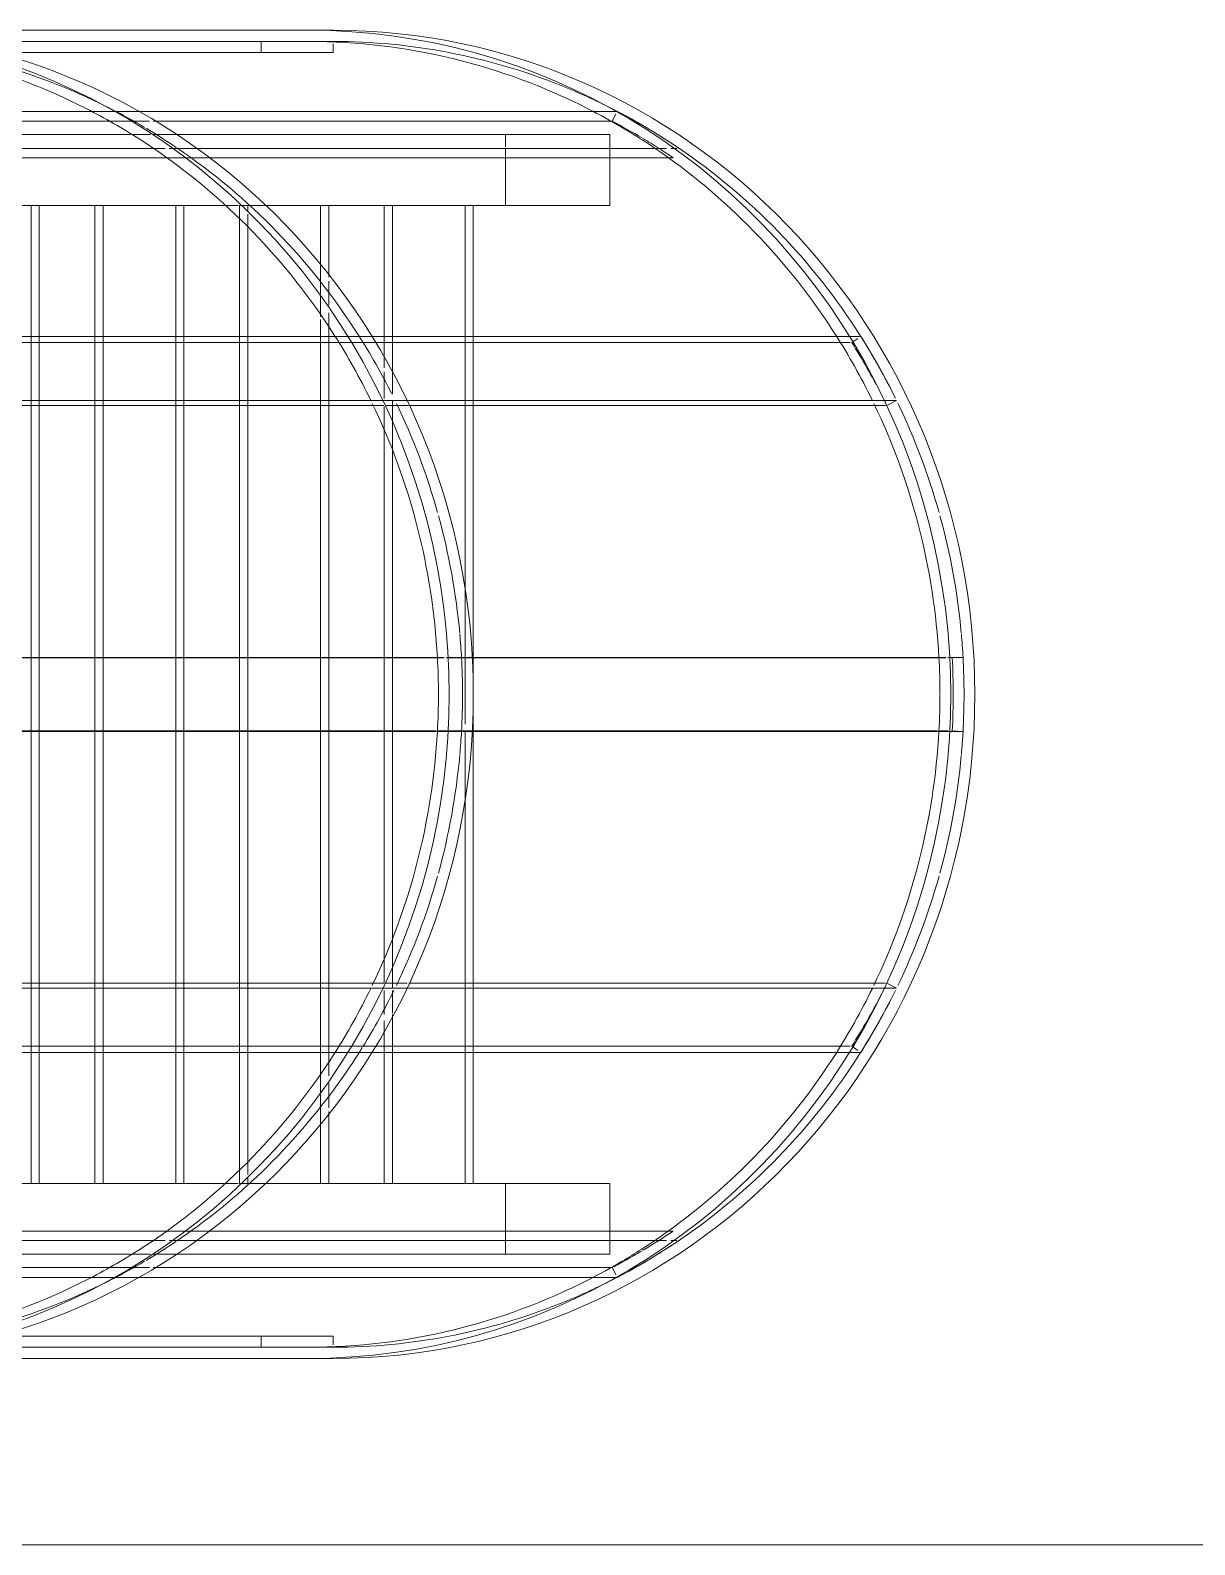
# Model space of a CAD drawing. Header units: millimetres. Extents: x 1606 to 178479, y -4237 to 231581.
# Drawn here: x 134533 to 135158, y 215450 to 216263 of the extents above; entities that cross this region are included whole.
import ezdxf

# ---------------------------------------------------------------- set-up
doc = ezdxf.new("R2010")
doc.units = ezdxf.units.MM
doc.linetypes.add('_SGE_Grid Line', pattern=[13000, 12000, -500, 0, -500])
for name, color, linetype, lineweight in [('0-1', 7, 'Continuous', 5), ('A-WALL-1', 253, 'Continuous', 18), ('A-WALL-2', 9, 'Continuous', 9), ('A-WALL-3', 113, 'Continuous', 20), ('Q-SPCQ-1', 9, 'Continuous', 9), ('Q-SPCQ-3', 91, 'Continuous', 9), ('S-GRID-1', 1, '_SGE_Grid Line', 13)]:
    doc.layers.add(name, color=color, linetype=linetype, lineweight=lineweight)

# ---------------------------------------------------------------- blocks, each defined once
blk = doc.blocks.new('xLadderBody - 75 deg-8302328-WAREHOUSE SLAB PLAN')
at = {"layer": 'Q-SPCQ-3'}
for p, q in [((-19.55, 2029.07), (-19.87, 2034.51)), ((-19.87, 2034.51), (-19.87, 2026.44)), ((19.87, 2034.51), (19.53, 2028.73)), ((19.87, 2034.51), (19.87, 2021.78)), ((-19.87, 2025.29), (-19.87, 2021.57)), ((-19.53, 2025.26), (-19.53, 2020.67)), ((19.53, 2021.81), (19.53, 2026.44)), ((-19.87, 2021.57), (-19.87, 1770.21)), ((-19.53, 2020.67), (-19.53, 1770.21)), ((19.53, 1770.21), (19.53, 2020.67)), ((19.87, 2021.57), (19.87, 1770.21)), ((-157.76, 1998.82), (-155.22, 1993.97)), ((-157.76, 1992.48), (-157.76, 1998.82)), ((-157.76, 1985.89), (-157.76, 1992.13)), ((-155.06, 1987.06), (-155.06, 1992.87)), ((155.06, 1993.65), (157.76, 1998.82)), ((155.06, 1992.87), (155.06, 1987.06)), ((157.76, 1992.24), (157.76, 1998.82)), ((157.76, 1985.89), (157.76, 1992.13)), ((-157.76, 1736.01), (-157.76, 1985.88)), ((-155.06, 1737.02), (-155.06, 1987.06)), ((155.06, 1987.06), (155.06, 1737.02)), ((157.76, 1735.77), (157.76, 1985.88)), ((-192.18, 1979.63), (-192.18, 1966.69)), ((-188.89, 1974.78), (-191.1, 1978.05)), ((191.1, 1978.05), (188.89, 1974.78)), ((192.18, 1979.63), (192.18, 1966.69)), ((-188.89, 1973.88), (-188.89, 1967.09)), ((188.89, 1967.09), (188.89, 1973.88)), ((-192.18, 1966.69), (-192.18, 1715.68)), ((-188.89, 1967.09), (-188.89, 1717.65)), ((188.89, 1717.65), (188.89, 1967.09)), ((192.18, 1966.69), (192.18, 1715.68)), ((-293.12, 1877.61), (-293.12, 1880.87)), ((-288.1, 1874.45), (-288.1, 1878.95)), ((288.1, 1878.95), (288.1, 1874.45)), ((293.12, 1877.61), (293.12, 1880.87)), ((-293.12, 1869.19), (-293.12, 1875.44)), ((-288.1, 1627.8), (-288.1, 1874.45)), ((288.1, 1874.45), (288.1, 1627.8)), ((293.12, 1869.19), (293.12, 1875.44)), ((-293.12, 1621.38), (-293.12, 1869.19)), ((293.12, 1621.38), (293.12, 1869.19)), ((-312.99, 1848.88), (-312.99, 1835.94)), ((-307.85, 1846.38), (-311.66, 1848.24)), ((-307.63, 1846.28), (-307.63, 1843.11)), ((307.63, 1843.11), (307.63, 1846.28)), ((311.66, 1848.24), (307.85, 1846.38)), ((312.99, 1848.88), (312.99, 1835.94)), ((-307.63, 1843.11), (-307.63, 1599.82)), ((-300.5, 1789.02), (-300.5, 1845.04)), ((-300.5, 1845.04), (-293.4, 1845.04)), ((-300.5, 1845.04), (-300.5, 1611.94)), ((-293.12, 1845.04), (-288.1, 1845.04)), ((-288.1, 1845.04), (-262.5, 1845.04)), ((-262.5, 1845.04), (-262.5, 1789.02)), ((-262.5, 1660.16), (-262.5, 1845.04)), ((262.5, 1789.02), (262.5, 1845.04)), ((262.5, 1845.04), (288.1, 1845.04)), ((262.5, 1845.04), (262.5, 1660.16)), ((288.1, 1845.04), (300.5, 1845.04)), ((300.5, 1845.04), (300.5, 1789.02)), ((300.5, 1611.94), (300.5, 1845.04)), ((307.63, 1599.82), (307.63, 1843.11)), ((-312.99, 1835.94), (-312.99, 1589.43)), ((312.99, 1835.94), (312.99, 1589.43)), ((-293.82, 1789.02), (-300.5, 1789.02)), ((-300.5, 1789.02), (-300.5, 1611.94)), ((-288.1, 1789.02), (-293.12, 1789.02)), ((-262.5, 1789.02), (-288.1, 1789.02)), ((-262.5, 1789.02), (-262.5, 1771.69)), ((288.1, 1789.02), (262.5, 1789.02)), ((262.5, 1789.02), (262.5, 1771.69)), ((300.5, 1789.02), (288.1, 1789.02)), ((300.5, 1789.02), (300.5, 1611.94)), ((-262.5, 1771.69), (-262.5, 1729.51)), ((-262.5, 1767.29), (-262.5, 1771.69)), ((-262.5, 1771.69), (-192.18, 1771.69)), ((-262.5, 1771.69), (-262.5, 1726.05)), ((-262.5, 1767.29), (-262.5, 1762.56)), ((-192.18, 1767.29), (-262.5, 1767.29)), ((-192.18, 1771.69), (-155.06, 1771.69)), ((-155.06, 1767.29), (-192.18, 1767.29)), ((-155.06, 1771.69), (-19.87, 1771.69)), ((-49.05, 1767.29), (-155.06, 1767.29)), ((-19.87, 1767.29), (-49.05, 1767.29)), ((-19.87, 1771.69), (19.87, 1771.69)), ((-19.87, 1770.21), (-19.87, 1757.27)), ((15.96, 1767.29), (-19.87, 1767.29)), ((-19.53, 1770.21), (-19.53, 1757.27)), ((19.53, 1752.63), (19.53, 1770.21)), ((19.87, 1771.69), (155.06, 1771.69)), ((19.87, 1770.21), (19.87, 1752.6)), ((49.05, 1767.29), (19.87, 1767.29)), ((155.06, 1767.29), (49.05, 1767.29)), ((155.06, 1771.69), (192.18, 1771.69)), ((192.18, 1767.29), (155.06, 1767.29)), ((192.18, 1771.69), (262.5, 1771.69)), ((262.5, 1767.29), (192.18, 1767.29)), ((262.5, 1771.69), (262.5, 1767.29)), ((262.5, 1729.51), (262.5, 1771.69)), ((262.5, 1771.69), (262.5, 1726.05)), ((262.5, 1723.83), (262.5, 1767.29)), ((-262.5, 1762.56), (-262.5, 1723.83)), ((-19.87, 1756.12), (-19.87, 1752.4)), ((-19.53, 1756.09), (-19.53, 1751.5)), ((-19.87, 1752.4), (-19.87, 1501.04)), ((-19.53, 1751.5), (-19.53, 1501.04)), ((19.53, 1501.04), (19.53, 1751.5)), ((19.87, 1752.4), (19.87, 1501.04)), ((-157.76, 1723.31), (-157.76, 1736.01)), ((-155.06, 1724.89), (-155.06, 1737.02)), ((155.06, 1736.21), (155.06, 1724.08)), ((157.76, 1723.07), (157.76, 1735.77)), ((-192.18, 1728.23), (-262.5, 1728.23)), ((-192.18, 1723.83), (-262.5, 1723.83)), ((-262.5, 1723.83), (-262.5, 1694.05)), ((-171.2, 1728.23), (-192.18, 1728.23)), ((-178.56, 1723.83), (-192.18, 1723.83)), ((-175.25, 1723.83), (-178.54, 1723.83)), ((-158.91, 1723.83), (-173.07, 1723.83)), ((-161.22, 1728.23), (-171.2, 1728.23)), ((-155.06, 1728.23), (-157.76, 1728.23)), ((-127.43, 1728.23), (-155.06, 1728.23)), ((-155.06, 1717.89), (-155.06, 1723.7)), ((-139.19, 1723.83), (-154.6, 1723.83)), ((-19.87, 1723.83), (-139.19, 1723.83)), ((-19.87, 1728.23), (-127.43, 1728.23)), ((19.87, 1728.23), (-19.87, 1728.23)), ((19.87, 1723.83), (-19.87, 1723.83)), ((127.43, 1728.23), (19.87, 1728.23)), ((139.19, 1723.83), (19.87, 1723.83)), ((155.06, 1728.23), (127.43, 1728.23)), ((154.6, 1723.83), (139.19, 1723.83)), ((157.76, 1728.23), (155.06, 1728.23)), ((155.06, 1723.7), (155.06, 1717.89)), ((171.2, 1728.23), (158.91, 1728.23)), ((171.8, 1723.83), (158.91, 1723.83)), ((192.18, 1728.23), (171.86, 1728.23)), ((178.56, 1723.83), (175.25, 1723.83)), ((192.18, 1723.83), (178.56, 1723.83)), ((262.5, 1728.23), (192.18, 1728.23)), ((262.5, 1723.83), (192.18, 1723.83)), ((262.5, 1723.83), (262.5, 1694.05)), ((-192.18, 1715.68), (-192.18, 1697.52)), ((-188.89, 1717.65), (-188.89, 1697.92)), ((-157.76, 1716.71), (-157.76, 1722.96)), ((-157.76, 1466.84), (-157.76, 1716.71)), ((-155.06, 1467.85), (-155.06, 1717.89)), ((155.06, 1717.89), (155.06, 1467.85)), ((157.76, 1716.71), (157.76, 1722.96)), ((157.76, 1466.6), (157.76, 1716.71)), ((188.89, 1697.92), (188.89, 1717.5)), ((192.18, 1715.68), (192.18, 1697.52)), ((-356.5, 1696.5), (-356.5, 1683.56)), ((-356.5, 1427.33), (-356.5, 1696.5)), ((-350.5, 1657.86), (-350.5, 1696.5)), ((-350.5, 1696.5), (-350.5, 1683.56)), ((-350.5, 1696.5), (-350.5, 1512.97)), ((-349.26, 1696.5), (-344.5, 1696.5)), ((-344.5, 1696.5), (-344.5, 1657.86)), ((-344.5, 1510.73), (-344.5, 1696.5)), ((-262.5, 1694.05), (-262.5, 1661.68)), ((-262.5, 1689.65), (-262.5, 1694.05)), ((-262.5, 1694.05), (-224.01, 1694.05)), ((-262.5, 1694.05), (-262.5, 1661.68)), ((-221.88, 1694.05), (-208.98, 1694.05)), ((-204.76, 1694.05), (-195.36, 1694.05)), ((-195.36, 1694.05), (-192.18, 1694.05)), ((-192.18, 1697.52), (-192.18, 1446.51)), ((-192.18, 1694.05), (-155.06, 1694.05)), ((-188.89, 1697.92), (-188.89, 1448.48)), ((-155.06, 1694.05), (-19.87, 1694.05)), ((-19.87, 1694.05), (19.87, 1694.05)), ((19.87, 1694.05), (155.06, 1694.05)), ((155.06, 1694.05), (192.18, 1694.05)), ((188.89, 1448.48), (188.89, 1697.92)), ((192.18, 1697.52), (192.18, 1446.51)), ((192.18, 1694.05), (195.36, 1694.05)), ((195.36, 1694.05), (204.76, 1694.05)), ((208.98, 1694.05), (221.88, 1694.05)), ((224.01, 1694.05), (262.5, 1694.05)), ((262.5, 1694.05), (262.5, 1689.65)), ((262.5, 1661.68), (262.5, 1694.05)), ((262.5, 1694.05), (262.5, 1661.68)), ((344.5, 1696.5), (349.26, 1696.5)), ((344.5, 1657.86), (344.5, 1696.5)), ((344.5, 1510.73), (344.5, 1696.5)), ((350.5, 1512.97), (350.5, 1696.5)), ((350.5, 1696.5), (350.5, 1657.86)), ((350.5, 1696.5), (350.5, 1683.56)), ((356.5, 1683.56), (356.5, 1696.5)), ((356.5, 1696.5), (356.5, 1427.33)), ((-356.5, 1683.56), (-356.5, 1427.33)), ((-350.5, 1683.56), (-350.5, 1489.72)), ((-350.5, 1500.03), (-350.5, 1683.56)), ((-262.5, 1689.65), (-262.5, 1661.68)), ((-229.01, 1689.65), (-262.5, 1689.65)), ((-214.84, 1689.65), (-229.01, 1689.65)), ((-202.72, 1689.65), (-213.88, 1689.65)), ((-192.18, 1689.65), (-201.26, 1689.65)), ((-155.06, 1689.65), (-192.18, 1689.65)), ((-19.87, 1689.65), (-155.06, 1689.65)), ((19.87, 1689.65), (-19.87, 1689.65)), ((155.06, 1689.65), (19.87, 1689.65)), ((192.18, 1689.65), (155.06, 1689.65)), ((202.72, 1689.65), (192.18, 1689.65)), ((213.88, 1689.65), (202.72, 1689.65)), ((229.01, 1689.65), (214.84, 1689.65)), ((262.5, 1689.65), (229.01, 1689.65)), ((262.5, 1684.92), (262.5, 1689.65)), ((262.5, 1661.68), (262.5, 1684.92)), ((350.5, 1683.56), (350.5, 1500.03)), ((350.5, 1683.56), (350.5, 1489.72)), ((356.5, 1427.33), (356.5, 1683.56)), ((-262.5, 1660.16), (-262.5, 1651.87)), ((-262.5, 1647.47), (-262.5, 1660.16)), ((-262.5, 1660.16), (-262.5, 1648.41)), ((-262.5, 1660.09), (-262.5, 1648.41)), ((262.5, 1651.87), (262.5, 1660.16)), ((262.5, 1660.16), (262.5, 1647.47)), ((262.5, 1660.16), (262.5, 1648.41)), ((262.5, 1648.41), (262.5, 1660.09)), ((-344.5, 1657.86), (-350.5, 1657.86)), ((-350.5, 1657.86), (-350.5, 1644.92)), ((-344.5, 1657.86), (-344.5, 1510.73)), ((-259.79, 1650.58), (-262.5, 1650.58)), ((-249.81, 1650.58), (-257.7, 1650.58)), ((-192.18, 1650.58), (-249.81, 1650.58)), ((-155.06, 1650.58), (-192.18, 1650.58)), ((-19.87, 1650.58), (-155.06, 1650.58)), ((19.87, 1650.58), (-19.87, 1650.58)), ((155.06, 1650.58), (19.87, 1650.58)), ((192.18, 1650.58), (155.06, 1650.58)), ((249.81, 1650.58), (192.18, 1650.58)), ((257.7, 1650.58), (249.81, 1650.58)), ((262.5, 1650.58), (259.79, 1650.58)), ((350.5, 1657.86), (344.5, 1657.86)), ((344.5, 1657.86), (344.5, 1510.73)), ((350.5, 1657.86), (350.5, 1644.92)), ((-350.5, 1644.92), (-350.5, 1489.72)), ((-262.5, 1648.41), (-262.5, 1646.18)), ((-254.81, 1646.18), (-262.5, 1646.18)), ((-262.5, 1638.78), (-262.5, 1645.53)), ((-262.5, 1645.53), (-262.5, 1638.78)), ((-192.18, 1646.18), (-254.81, 1646.18)), ((-155.06, 1646.18), (-192.18, 1646.18)), ((-19.87, 1646.18), (-155.06, 1646.18)), ((19.87, 1646.18), (-19.87, 1646.18)), ((155.06, 1646.18), (19.87, 1646.18)), ((192.18, 1646.18), (155.06, 1646.18)), ((254.81, 1646.18), (192.18, 1646.18)), ((262.5, 1646.18), (254.81, 1646.18)), ((262.5, 1646.18), (262.5, 1648.41)), ((262.5, 1645.53), (262.5, 1638.78)), ((262.5, 1645.53), (262.5, 1638.78)), ((350.5, 1644.92), (350.5, 1489.72)), ((-262.5, 1390.99), (-262.5, 1638.02)), ((-262.5, 1638.02), (-262.5, 1616.4)), ((262.5, 1638.02), (262.5, 1390.99)), ((262.5, 1638.02), (262.5, 1616.4)), ((-288.1, 1605.28), (-288.1, 1627.8)), ((288.1, 1627.8), (288.1, 1605.28)), ((-293.12, 1608.44), (-293.12, 1621.38)), ((293.12, 1608.44), (293.12, 1621.38)), ((-300.5, 1611.94), (-300.5, 1599.84)), ((-300.5, 1611.94), (-300.5, 1599.84)), ((-262.5, 1616.4), (-262.5, 1574.22)), ((-262.5, 1612), (-262.5, 1616.4)), ((-262.5, 1616.4), (-192.18, 1616.4)), ((-262.5, 1616.4), (-262.5, 1570.76)), ((-262.5, 1612), (-262.5, 1570.76)), ((-192.18, 1612), (-262.5, 1612)), ((-192.18, 1616.4), (-155.06, 1616.4)), ((-155.06, 1612), (-192.18, 1612)), ((-155.06, 1616.4), (-19.87, 1616.4)), ((-19.87, 1612), (-155.06, 1612)), ((-19.87, 1616.4), (19.87, 1616.4)), ((19.87, 1612), (-19.87, 1612)), ((19.87, 1616.4), (155.06, 1616.4)), ((155.06, 1612), (19.87, 1612)), ((155.06, 1616.4), (192.18, 1616.4)), ((192.18, 1612), (155.06, 1612)), ((192.18, 1616.4), (262.5, 1616.4)), ((262.5, 1612), (192.18, 1612)), ((262.5, 1616.4), (262.5, 1612)), ((262.5, 1574.22), (262.5, 1616.4)), ((262.5, 1616.4), (262.5, 1570.76)), ((262.5, 1568.54), (262.5, 1612)), ((300.5, 1599.84), (300.5, 1611.94)), ((300.5, 1611.94), (300.5, 1599.84)), ((-293.12, 1600.02), (-293.12, 1606.27)), ((-288.1, 1358.62), (-288.1, 1605.28)), ((288.1, 1605.28), (288.1, 1358.62)), ((293.12, 1600.02), (293.12, 1606.27)), ((-307.63, 1597.82), (-307.63, 1573.93)), ((-300.5, 1598.43), (-300.5, 1588.71)), ((-300.5, 1598.43), (-300.5, 1588.71)), ((-293.12, 1352.21), (-293.12, 1600.02)), ((293.12, 1352.21), (293.12, 1600.02)), ((300.5, 1588.71), (300.5, 1598.43)), ((300.5, 1598.43), (300.5, 1588.71)), ((307.63, 1573.93), (307.63, 1597.82)), ((-312.99, 1589.43), (-312.99, 1566.77)), ((-300.5, 1587.77), (-300.5, 1342.76)), ((-300.5, 1587.77), (-300.5, 1342.76)), ((300.5, 1342.76), (300.5, 1587.77)), ((300.5, 1587.77), (300.5, 1342.76)), ((312.99, 1589.43), (312.99, 1566.77)), ((-307.63, 1573.93), (-307.63, 1330.65)), ((-192.18, 1572.94), (-262.5, 1572.94)), ((-262.5, 1570.76), (-262.5, 1568.54)), ((-155.06, 1572.94), (-192.18, 1572.94)), ((-19.87, 1572.94), (-155.06, 1572.94)), ((19.87, 1572.94), (-19.87, 1572.94)), ((155.06, 1572.94), (19.87, 1572.94)), ((192.18, 1572.94), (155.06, 1572.94)), ((262.5, 1572.94), (192.18, 1572.94)), ((307.63, 1330.65), (307.63, 1573.93)), ((-312.99, 1566.77), (-312.99, 1320.26)), ((-192.18, 1568.54), (-262.5, 1568.54)), ((-262.5, 1568.54), (-262.5, 1538.76)), ((-155.06, 1568.54), (-192.18, 1568.54)), ((-19.87, 1568.54), (-155.06, 1568.54)), ((19.87, 1568.54), (-19.87, 1568.54)), ((155.06, 1568.54), (19.87, 1568.54)), ((192.18, 1568.54), (155.06, 1568.54)), ((262.5, 1568.54), (192.18, 1568.54)), ((262.5, 1568.54), (262.5, 1538.76)), ((312.99, 1566.77), (312.99, 1320.26)), ((-262.5, 1538.76), (-262.5, 1496.57)), ((-262.5, 1534.36), (-262.5, 1538.76)), ((-262.5, 1538.76), (-192.18, 1538.76)), ((-262.5, 1538.76), (-262.5, 1493.12)), ((-192.18, 1538.76), (-155.06, 1538.76)), ((-155.06, 1538.76), (-19.87, 1538.76)), ((-19.87, 1538.76), (19.87, 1538.76)), ((19.87, 1538.76), (155.06, 1538.76)), ((155.06, 1538.76), (192.18, 1538.76)), ((192.18, 1538.76), (262.5, 1538.76)), ((262.5, 1538.76), (262.5, 1534.36)), ((262.5, 1534.36), (262.5, 1538.76)), ((262.5, 1538.76), (262.5, 1534.36)), ((-262.5, 1534.36), (-262.5, 1529.63)), ((-192.18, 1534.36), (-262.5, 1534.36)), ((-155.06, 1534.36), (-192.18, 1534.36)), ((-19.87, 1534.36), (-155.06, 1534.36)), ((19.87, 1534.36), (-19.87, 1534.36)), ((155.06, 1534.36), (19.87, 1534.36)), ((192.18, 1534.36), (155.06, 1534.36)), ((262.5, 1534.36), (192.18, 1534.36)), ((262.5, 1529.63), (262.5, 1534.36))]:
    blk.add_line(p, q, dxfattribs=at)
for centre, major_axis, start_param, end_param in [((0, 1696.5), (-356.5, 0), 3.141593, 6.283185), ((0, 1696.5), (350.5, 0), 1.664805, 1.847996), ((0, 1696.5), (350.5, 0), 1.62757, 1.663196), ((0, 1696.5), (350.5, 0), 1.570857, 1.62757), ((0, 1696.5), (350.5, 0), 1.514073, 1.62752), ((0, 1696.5), (350.5, 0), 1.51406, 1.570796), ((0, 1696.5), (350.5, 0), 1.478397, 1.51406), ((0, 1696.5), (350.5, 0), 1.293597, 1.476787), ((0, 1683.56), (356.5, 0), 0, 3.141593), ((0, 1696.5), (344.5, 0), 1.571042, 1.62752), ((0, 1696.5), (344.5, 0), 1.514073, 1.570796), ((0, 1696.5), (350.5, 0), 1.853027, 2.032795), ((0, 1683.56), (350.5, 0), 1.62757, 2.032795), ((0, 1683.56), (350.5, 0), 1.571397, 1.62757), ((0, 1683.56), (350.5, 0), 1.514601, 1.570796), ((0, 1683.56), (350.5, 0), 1.108797, 1.514601), ((0, 1696.5), (350.5, 0), 1.108797, 1.288566), ((0, 1696.5), (350.5, 0), 2.041389, 2.151118), ((0, 1696.5), (350.5, 0), 2.041783, 2.096707), ((0, 1696.5), (344.5, 0), 2.037672, 2.046583), ((0, 1696.5), (344.5, 0), 1.09501, 1.103921), ((0, 1696.5), (350.5, 0), 0.990474, 1.100203), ((0, 1696.5), (350.5, 0), 1.044951, 1.09981), ((0, 1696.5), (350.5, 0), 2.09677, 2.153589), ((0, 1683.56), (350.5, 0), 2.038499, 2.096707), ((0, 1696.5), (344.5, 0), 2.057662, 2.104623), ((0, 1683.56), (350.5, 0), 1.04551, 1.103662), ((0, 1696.5), (344.5, 0), 1.037267, 1.083931), ((0, 1696.5), (350.5, 0), 0.988069, 1.044886), ((0, 1696.5), (350.5, 0), 2.153589, 2.562505), ((0, 1683.56), (350.5, 0), 2.097312, 2.153589), ((0, 1696.5), (344.5, 0), 2.104912, 2.151118), ((0, 1696.5), (344.5, 0), 0.990474, 1.036969), ((0, 1683.56), (350.5, 0), 0.988611, 1.044886), ((0, 1696.5), (350.5, 0), 0.579088, 0.988069), ((0, 1683.56), (350.5, 0), 2.153589, 2.564556), ((0, 1683.56), (350.5, 0), 0.577548, 0.988611), ((0, 1696.5), (350.5, 0), 2.561271, 2.615602), ((0, 1696.5), (350.5, 0), 2.564086, 2.582972), ((0, 1696.5), (344.5, 0), 2.561271, 2.589052), ((0, 1696.5), (344.5, 0), 0.523599, 0.580322), ((0, 1696.5), (350.5, 0), 0.52599, 0.580322), ((0, 1696.5), (350.5, 0), 0.55862, 0.577548), ((0, 1696.5), (350.5, 0), 2.591644, 2.619874), ((0, 1696.5), (344.5, 0), 2.589521, 2.617994), ((0, 1696.5), (350.5, 0), 0.521719, 0.549949), ((0, 1696.5), (350.5, 0), 2.62271, 2.683122), ((0, 1683.56), (350.5, 0), 2.564556, 2.682545), ((0, 1696.5), (350.5, 0), 2.617994, 2.674717), ((0, 1696.5), (344.5, 0), 2.620268, 2.674717), ((0, 1683.56), (350.5, 0), 0.554399, 0.577548), ((0, 1683.56), (350.5, 0), 0.519606, 0.554399), ((0, 1696.5), (344.5, 0), 0.492427, 0.521325), ((0, 1696.5), (350.5, 0), 0.466876, 0.523599), ((0, 1696.5), (350.5, 0), 0.458471, 0.518883), ((0, 1696.5), (344.5, 0), 0.466876, 0.491857), ((0, 1696.5), (350.5, 0), 2.683122, 2.771994), ((0, 1683.56), (350.5, 0), 0.459047, 0.518883), ((0, 1696.5), (350.5, 0), 0.369599, 0.458471), ((0, 1683.56), (-350.5, 0), 5.824138, 6.283185), ((0, 1683.56), (350.5, 0), 0, 0.459047), ((0, 1696.5), (350.5, 0), 2.771994, 3.141593), ((0, 1696.5), (350.5, 0), 0, 0.369599), ((0, 1427.33), (-356.5, 0), 3.141593, 6.283185), ((0, 1427.33), (350.5, 0), 1.664805, 1.847996), ((0, 1427.33), (350.5, 0), 1.62757, 1.663196), ((0, 1427.33), (350.5, 0), 1.514023, 1.62757), ((0, 1427.33), (350.5, 0), 1.478397, 1.514023), ((0, 1427.33), (350.5, 0), 1.293597, 1.476787), ((0, 1414.39), (356.5, 0), 0, 3.141593), ((0, 1427.33), (350.5, 0), 1.853027, 2.032795), ((0, 1414.39), (350.5, 0), 1.62757, 2.032795), ((0, 1414.39), (350.5, 0), 1.514023, 1.62757), ((0, 1414.39), (350.5, 0), 1.108797, 1.514023), ((0, 1427.33), (350.5, 0), 1.108797, 1.288566), ((0, 1427.33), (350.5, 0), 2.049593, 2.153589), ((0, 1427.33), (350.5, 0), 1.001224, 1.09981), ((0, 1414.39), (350.5, 0), 2.037931, 2.153589), ((0, 1414.39), (350.5, 0), 0.988004, 1.103662), ((0, 1427.33), (350.5, 0), 2.153589, 2.562505), ((0, 1427.33), (350.5, 0), 0.988004, 0.999337), ((0, 1427.33), (350.5, 0), 0.923998, 0.988004), ((0, 1414.39), (350.5, 0), 2.153589, 2.564044), ((0, 1414.39), (350.5, 0), 0.577548, 0.988004), ((0, 1427.33), (350.5, 0), 0.739198, 0.923998), ((0, 1427.33), (350.5, 0), 0.579088, 0.739198), ((0, 1427.33), (350.5, 0), 2.564044, 2.619874), ((0, 1427.33), (350.5, 0), 0.521719, 0.577548), ((0, 1427.33), (350.5, 0), 2.62271, 2.683265), ((0, 1414.39), (350.5, 0), 2.564044, 2.587194), ((0, 1414.39), (350.5, 0), 0.554399, 0.577548), ((0, 1427.33), (350.5, 0), 0.458327, 0.518883), ((0, 1414.39), (350.5, 0), 2.587194, 2.683265), ((0, 1414.39), (350.5, 0), 0.458327, 0.554399), ((0, 1427.33), (350.5, 0), 2.683265, 2.771994), ((0, 1427.33), (350.5, 0), 0.369599, 0.458327), ((0, 1414.39), (-350.5, 0), 5.824858, 6.283185), ((0, 1414.39), (350.5, 0), 0, 0.458327), ((0, 1427.33), (350.5, 0), 2.771994, 3.141593), ((0, 1427.33), (350.5, 0), 0, 0.369599)]:
    blk.add_ellipse(centre, major_axis=major_axis, ratio=0.965926, start_param=start_param, end_param=end_param, dxfattribs=at)
blk = doc.blocks.new('23068_Challenger Spec EF_Central_v23_rvt-1-WAREHOUSE SLAB PLAN')
at = {"layer": 'A-WALL-1'}
blk.add_line((127275.28, 215450.1), (112664.78, 215450.1), dxfattribs=at)
at = {"layer": 'A-WALL-2'}
blk.add_line((127125.28, 215450.1), (112664.78, 215450.1), dxfattribs=at)
at = {"layer": 'Q-SPCQ-1', "rotation": 270.0000000000001}
blk.add_blockref('xLadderBody - 75 deg-8302328-WAREHOUSE SLAB PLAN', (123298.79, 215906.6), dxfattribs=at)

msp = doc.modelspace()

# ---------------------------------------------------------------- linework, layer by layer
at = {"layer": 'A-WALL-3'}
msp.add_line((136975.95, 215450.1), (113690.95, 215450.1), dxfattribs=at)
at = {"layer": 'S-GRID-1'}
msp.add_line((34376.1, 215450.1), (160058.46, 215450.1), dxfattribs=at)

# ---------------------------------------------------------------- block references
at = {"layer": '0-1'}
msp.add_blockref('23068_Challenger Spec EF_Central_v23_rvt-1-WAREHOUSE SLAB PLAN', (9700.68, 0), dxfattribs=at)

doc.saveas('drawing.dxf')
